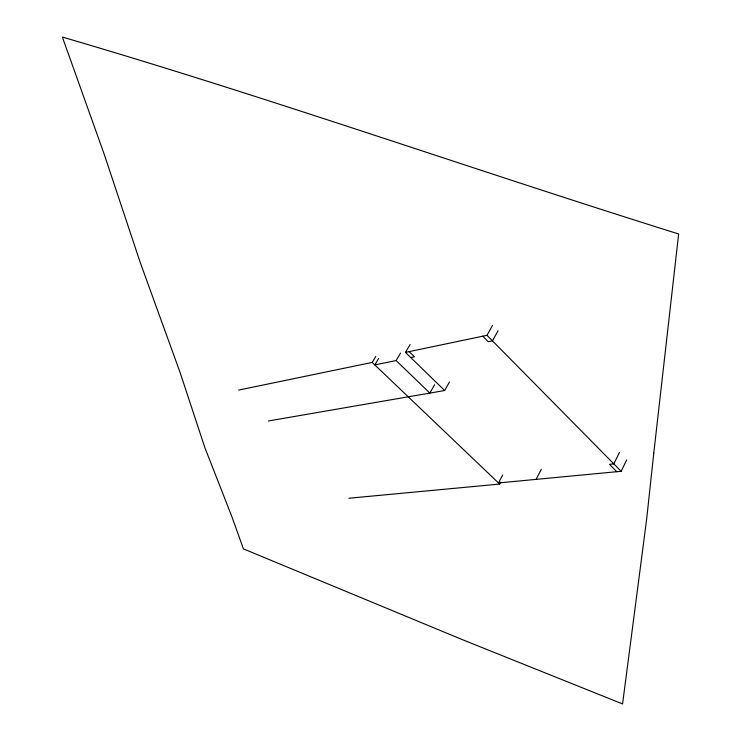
<?xml version="1.0" encoding="UTF-8"?>
<svg xmlns="http://www.w3.org/2000/svg" width="741" height="741" viewBox="0 0 741 741"><rect width="100%" height="100%" fill="white"/><g stroke="black" fill="none" stroke-linecap="round" stroke-linejoin="round"><path stroke-width="1.11" d="M502.657 475.055L498.498 482.947L621.153 471.295L626.691 459.902M619.43 452.482L613.844 463.885L609.491 464.32L616.799 471.711M536.113 479.371L541.328 469.238M348.835 498.248L499.666 484.068L500.703 482.095M498.035 330.838L492.459 340.841L488.254 341.703L482.789 336.182M449.472 382.041L444.674 390.516L405.457 352.401L486.994 335.303L492.608 325.299M434.624 384.69L429.836 393.082L396.12 360.552L374.798 364.915L378.642 358.487M396.12 360.552L400.52 353.087M405.457 352.401L410.097 344.5M238.611 390.099L372.186 362.423L375.752 356.477M410.755 357.56L414.478 356.801L409.162 351.623M268.427 420.971L444.674 390.516M372.186 362.423L499.666 484.068M486.994 335.303L621.153 471.295M653.784 453.084L646.56 519.997L622.57 703.95L462.467 639.687L243.437 548.886L231.757 516.366L204.886 447.694L180.072 372.445L140.179 262.333L103.999 153.637L62.355 37.05C269.363 97.571 472.823 169.587 678.645 233.971L653.784 453.084"/></g></svg>
